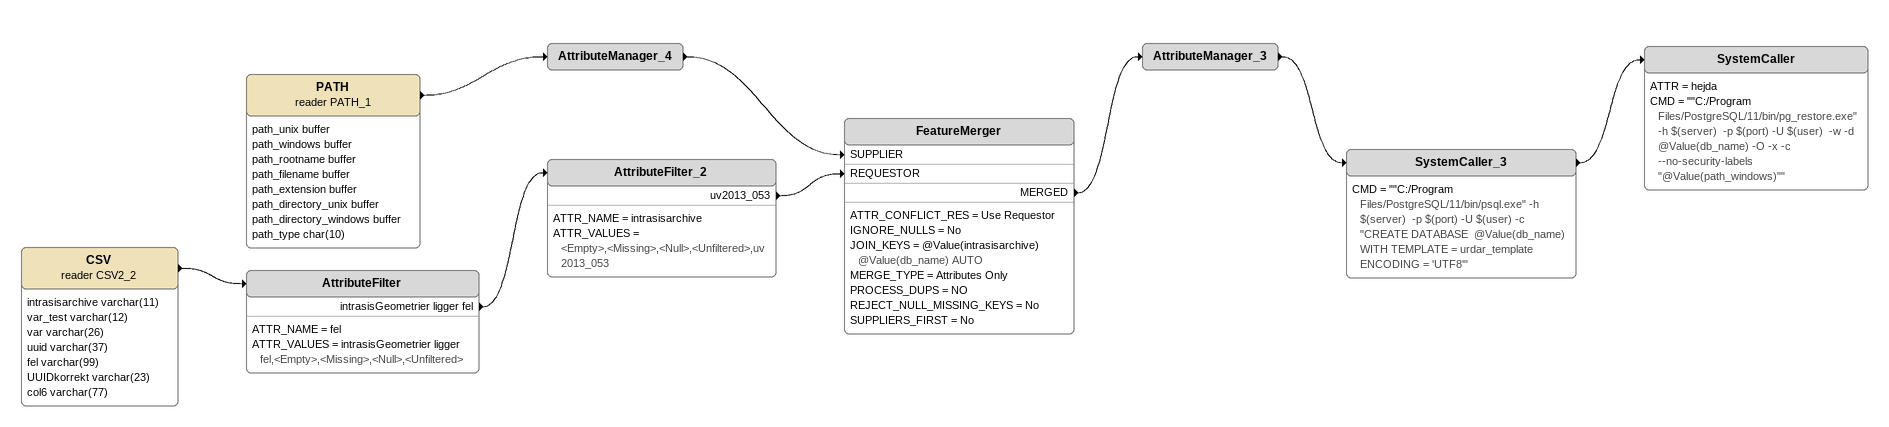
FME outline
CSV (reader CSV2_2)
    attributes: intrasisarchive varchar(11), var_test varchar(12), var varchar(26), uuid varchar(37), fel varchar(99), UUIDkorrekt varchar(23), col6 varchar(77)
    -> AttributeFilter
AttributeFilter
    ATTR_NAME = fel
    ATTR_VALUES = intrasisGeometrier ligger fel,<Empty>,<Missing>,<Null>,<Unfiltered>
    intrasisGeometrier ligger fel -> AttributeFilter_2
AttributeFilter_2
    ATTR_NAME = intrasisarchive
    ATTR_VALUES = <Empty>,<Missing>,<Null>,<Unfiltered>,uv2013_053
    uv2013_053 -> FeatureMerger [REQUESTOR]
PATH (reader PATH_1)
    attributes: path_unix buffer, path_windows buffer, path_rootname buffer, path_filename buffer, path_extension buffer, path_directory_unix buffer, path_directory_windows buffer, path_type char(10)
    -> AttributeManager_4
AttributeManager_4
    -> FeatureMerger [SUPPLIER]
FeatureMerger
    ATTR_CONFLICT_RES = Use Requestor
    IGNORE_NULLS = No
    JOIN_KEYS = @Value(intrasisarchive) @Value(db_name) AUTO
    MERGE_TYPE = Attributes Only
    PROCESS_DUPS = NO
    REJECT_NULL_MISSING_KEYS = No
    SUPPLIERS_FIRST = No
    MERGED -> AttributeManager_3
AttributeManager_3
    -> SystemCaller_3
SystemCaller_3
    CMD = ""C:/Program Files/PostgreSQL/11/bin/psql.exe" -h $(server)  -p $(port) -U $(user) -c "CREATE DATABASE  @Value(db_name)  WITH TEMPLATE = urdar_template ENCODING = 'UTF8'"
    -> SystemCaller
SystemCaller
    ATTR = hejda
    CMD = ""C:/Program Files/PostgreSQL/11/bin/pg_restore.exe" -h $(server)  -p $(port) -U $(user)  -w -d @Value(db_name) -O -x -c --no-security-labels "@Value(path_windows)""
